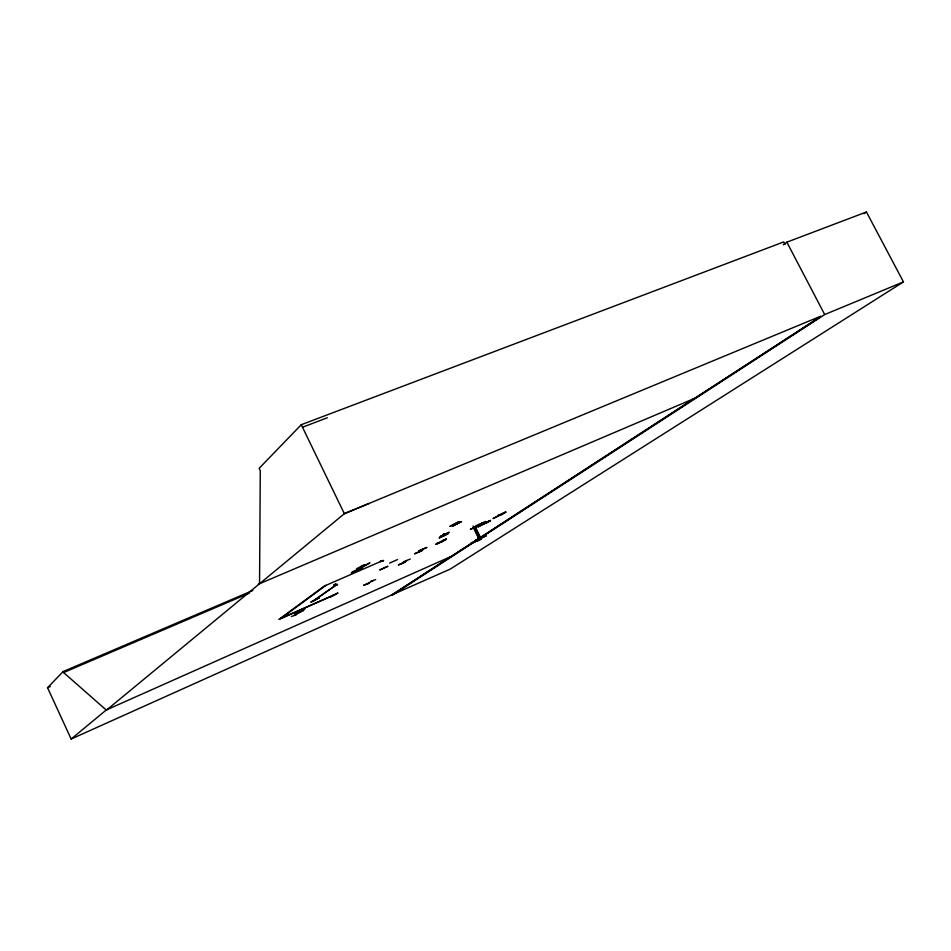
<?xml version="1.0" encoding="UTF-8"?>
<svg xmlns="http://www.w3.org/2000/svg" width="951" height="951" viewBox="0 0 951 951"><rect width="100%" height="100%" fill="white"/><g stroke="black" fill="none" stroke-linecap="round" stroke-linejoin="round"><path stroke-width="1.43" d="M259.552 583.736L260.277 470.686L259.147 468.332L301.265 424.717L783.707 241.934L785.086 244.562M387.746 566.38L379.746 569.958L387.723 566.309M351.43 573.037L353.296 571.42M422.636 550.225L414.707 553.732M398.457 564.835L405.292 562.089M405.471 561.958L398.54 564.93M435.724 544.317L443.487 540.073M446.459 539.062L445.104 540.085M356.447 568.888L364.162 564.704M363.983 585.031L369.107 583.177M296.617 614.572L291.351 616.533M440.23 536.495L449.122 532.382M443.451 535.948L444.343 534.735M443.76 535.793L444.83 534.486M447.933 533.677L439.1 537.981L447.933 533.856M449.098 532.287L440.301 536.483M333.718 585.602L333.944 584.853L337.557 584.449L333.73 585.519M334.074 585.317L337.213 584.699M694.254 398.505L392.454 594.625L71.135 739.022L47.55 687.704L63.146 671.561L252.835 590.488M362.224 567.854L361.428 568.389L362.676 567.343L360.453 568.009M365.814 565.037L360.679 566.689M71.135 739.022L106.25 709.993L452.082 556.026L819.703 317.194M418.702 552.008L422.339 549.595M422.755 549.321L418.951 551.818M444.771 534.533L444.367 533.642M783.279 244.811L786.846 242.172L866.444 211.978L903.45 281.9L450.12 569.162L392.454 594.625M280.486 618.744L325.931 585.352M335.584 583.997L335.965 584.924L336.844 584.496L312.879 601.246L336.939 584.449L335.881 584.96L335.453 584.08M864.031 213.702L866.444 211.978M401.964 563.479L406.933 560.448M382.385 560.935L383.122 560.412L324.232 586.101L278.881 619.446L334.99 594.553L281.068 618.316M389.577 563.111L397.566 559.545M422.506 550.379L414.719 553.779M426.714 547.467L418.892 550.891M300.778 611.873L294.025 615.547M373.232 580.514L366.587 584.14L367.466 583.7M372.542 580.883L373.042 580.574M365.862 565.025L365.279 565.215M475.595 525.867L485.628 521.433M315.185 599.998L315.589 599.784M476.891 526.462L482.169 523.026M470.341 529.374L480.54 524.821L470.531 529.208M478.02 526.818L490.454 520.554L482.442 524.06M333.207 595.385L333.896 595.1M478.08 526.937L490.407 520.435M493.212 518.45L505.766 512.102L497.742 515.62M490.454 520.554L486.02 523.323M493.272 518.557L505.718 511.995M505.766 512.102L501.213 514.943M304.76 608.854L294.56 614.037L304.748 608.878M478.27 537.695L480.231 536.744L480.921 538.159L479.352 538.86L473.051 525.998M470.721 543.271L481.218 539.134L470.947 543.699M475.773 539.978L486.318 535.829L476.225 540.311M391.265 595.35L451.356 556.347M820.047 317.052L695.133 398.124L258.363 584.235M392.644 595.005L478.222 539.455M480.707 537.838L824.695 314.555L903.45 281.9M477.961 540.584L482.597 536.958L477.949 540.596M454.53 524.144L456.967 523.775M457.098 523.787L454.911 523.953M436.271 543.817L438.114 542.724M403.295 561.898L410.297 559.033M380.519 561.72L381.577 561.221M352.203 572.074L360.477 567.997M295.499 613.217L296.474 612.658M303.226 610.185L304.201 609.627M445.127 540.085L438.601 543.187M369.226 583.189L363.722 585.269M375.693 579.599L370.617 581.37M361.82 567.176L369.951 562.814L362.069 567.176M359.014 569.72L361.463 568.401L351.394 573.061M380.376 561.316L383.61 560.603L380.364 561.292M311.072 602.042L319.417 597.787L311.06 602.007M337.653 593.02L329.938 597.18M329.759 597.24L337.855 593.079M297.651 612.016L299.006 611.327M441.43 542.022L442.797 541.333M357.552 570.481L354.509 571.86M442.572 534.914L445.104 533.713M300.397 610.637L301.764 610.007M418.725 550.986L426.726 547.491M47.55 687.704L50.272 686.527M63.146 671.561L63.61 672.559L249.186 593.174M443.475 540.085L445.579 539.229M438.732 543.306L436.628 544.15M369.024 503.436L344.357 513.695L107.13 709.612L106.227 710.017L63.61 672.559M820.832 316.148L344.357 513.695L301.265 424.717M295.69 613.728L296.736 613.312M302.489 427.249L327.358 417.751M298.079 612.741L303.369 610.768M445.555 539.253L446.447 539.039M484.499 523.419L483.94 523.787M452.593 526.081L461.568 521.564L452.617 526.129M786.846 242.172L824.695 314.555M475.143 526.64L480.837 538.195M474.822 526.854L480.505 538.421M473.348 527.496L478.959 539.11M444.105 533.689L444.426 534.688L443.915 533.856M334.752 584.378L335.121 585.138M482.181 537.137L477.521 540.774L482.181 537.137M499.75 515.002L498.954 515.418L499.75 515.002M459.083 521.624L450.108 526.307L459.083 521.624"/></g></svg>
